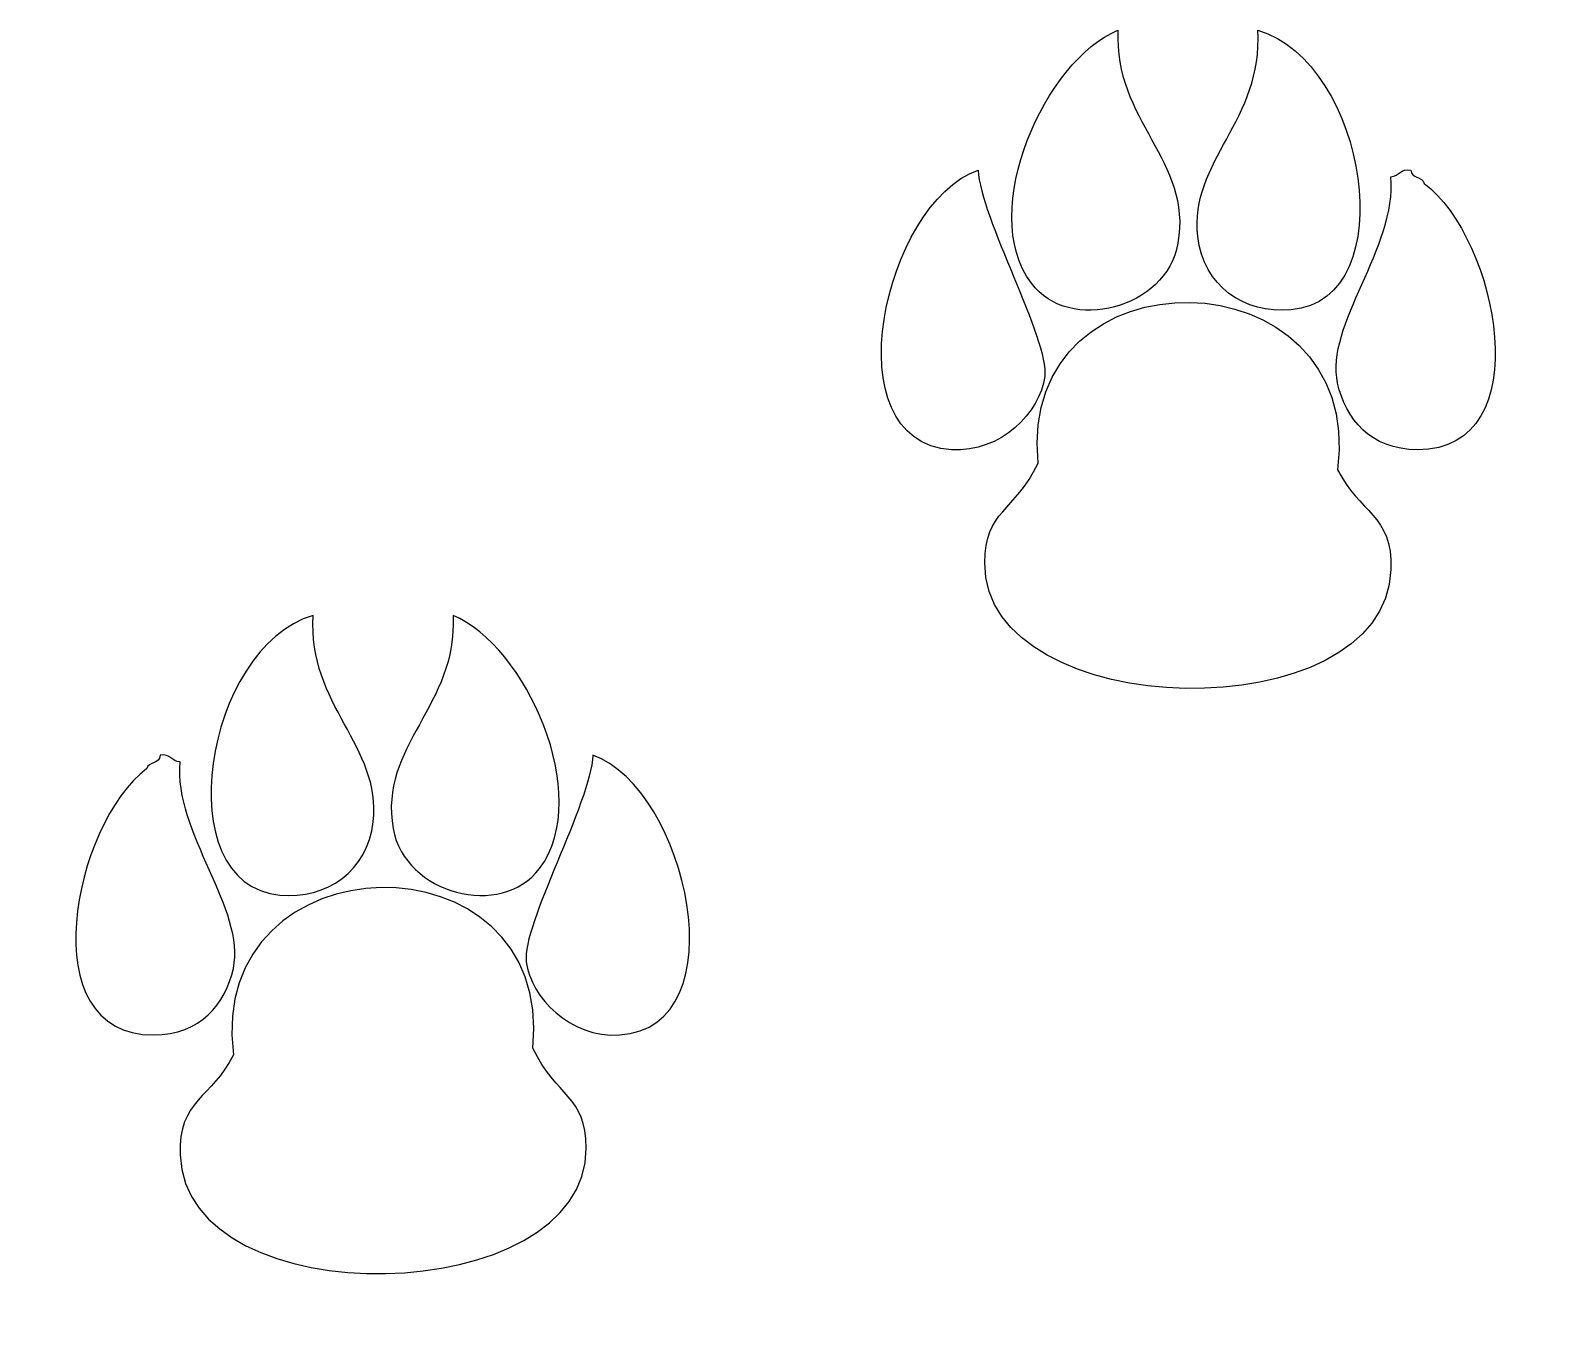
# Model space of a CAD drawing. Header units: centimetres. Extents: x -8.7 to 8.7, y -7.7 to 7.2.
import ezdxf

# ---------------------------------------------------------------- set-up
doc = ezdxf.new("R2010")
doc.units = ezdxf.units.CM
doc.header["$MEASUREMENT"] = 0
doc.layers.add('Camada 1', color=7, linetype='Continuous')

msp = doc.modelspace()

# ---------------------------------------------------------------- linework, layer by layer
at = {"layer": 'Camada 1'}
for points, knots in [([(3.83983, 7.1794), (3.00645, 6.83629), (2.21079, 5.10041), (2.84021, 4.25739), (2.84021, 4.25739), (3.27701, 3.67237), (4.39702, 3.95823), (4.5319, 4.71877), (4.5319, 4.71877), (4.70174, 5.67702), (3.78562, 6.13644), (3.83983, 7.1794)], [0, 0, 0, 0, 0.25, 0.25, 0.25, 0.25, 0.5, 0.5, 0.5, 0.5, 1, 1, 1, 1]), ([(5.45461, 7.1794), (5.52176, 6.13583), (4.66234, 5.67643), (4.76259, 4.79566), (4.76259, 4.79566), (4.82752, 4.22532), (5.29522, 3.90094), (5.8391, 3.94981), (5.8391, 3.94981), (7.15109, 4.06774), (6.71397, 6.81145), (5.45461, 7.1794)], [0, 0, 0, 0, 0.25, 0.25, 0.25, 0.25, 0.5, 0.5, 0.5, 0.5, 1, 1, 1, 1]), ([(7.22316, 5.56462), (7.09896, 5.58624), (7.09079, 5.49191), (6.99247, 5.48773), (6.99247, 5.48773), (7.06579, 4.67411), (6.22714, 3.77442), (6.37731, 3.10399), (6.37731, 3.10399), (6.46925, 2.69362), (6.74984, 2.33694), (7.30004, 2.33503), (7.30004, 2.33503), (8.72366, 2.33021), (8.2255, 4.77859), (7.37693, 5.41081), (7.37693, 5.41081), (7.35789, 5.49432), (7.22409, 5.46302), (7.22316, 5.56462)], [0, 0, 0, 0, 0.16666667, 0.16666667, 0.16666667, 0.16666667, 0.33333333, 0.33333333, 0.33333333, 0.33333333, 0.5, 0.5, 0.5, 0.5, 0.66666667, 0.66666667, 0.66666667, 0.66666667, 1, 1, 1, 1]), ([(2.22505, 5.56462), (1.13462, 5.17931), (0.52076, 2.42343), (1.91747, 2.33504), (1.91747, 2.33504), (2.48725, 2.299), (2.94133, 2.76721), (2.99401, 3.18089), (2.99401, 3.18089), (3.04738, 3.60015), (2.24863, 5.02051), (2.22505, 5.56462)], [0, 0, 0, 0, 0.25, 0.25, 0.25, 0.25, 0.5, 0.5, 0.5, 0.5, 1, 1, 1, 1]), ([(2.9171, 2.18126), (2.6445, 1.60936), (2.3047, 1.63942), (2.30194, 1.02784), (2.30194, 1.02784), (2.29339, -0.83938), (6.92934, -0.94286), (6.99247, 0.95095), (6.99247, 0.95095), (7.01382, 1.58886), (6.6225, 1.60667), (6.37731, 2.10437), (6.37731, 2.10437), (6.69281, 4.63393), (2.66688, 4.70153), (2.9171, 2.18126)], [0, 0, 0, 0, 0.2, 0.2, 0.2, 0.2, 0.4, 0.4, 0.4, 0.4, 0.6, 0.6, 0.6, 0.6, 1, 1, 1, 1]), ([(-5.45458, 0.42181), (-5.5217, -0.62176), (-4.66229, -1.08116), (-4.76254, -1.96193), (-4.76254, -1.96193), (-4.8275, -2.53227), (-5.29517, -2.85665), (-5.83908, -2.80778), (-5.83908, -2.80778), (-7.15107, -2.68987), (-6.71395, 0.05383), (-5.45458, 0.42181)], [0, 0, 0, 0, 0.25, 0.25, 0.25, 0.25, 0.5, 0.5, 0.5, 0.5, 1, 1, 1, 1]), ([(-3.83981, 0.42181), (-3.00643, 0.0787), (-2.21077, -1.65718), (-2.84019, -2.5002), (-2.84019, -2.5002), (-3.27702, -3.08522), (-4.397, -2.79936), (-4.53188, -2.03882), (-4.53188, -2.03882), (-4.70171, -1.08057), (-3.78559, -0.62115), (-3.83981, 0.42181)], [0, 0, 0, 0, 0.25, 0.25, 0.25, 0.25, 0.5, 0.5, 0.5, 0.5, 1, 1, 1, 1]), ([(-7.22316, -1.19299), (-7.09896, -1.17137), (-7.09079, -1.2657), (-6.9925, -1.26988), (-6.9925, -1.26988), (-7.06579, -2.0835), (-6.22717, -2.98319), (-6.37734, -3.65362), (-6.37734, -3.65362), (-6.46926, -4.06399), (-6.74987, -4.42067), (-7.30007, -4.42258), (-7.30007, -4.42258), (-8.72369, -4.4274), (-8.22553, -1.97902), (-7.37696, -1.3468), (-7.37696, -1.3468), (-7.35786, -1.26327), (-7.22406, -1.29457), (-7.22316, -1.19299)], [0, 0, 0, 0, 0.16666667, 0.16666667, 0.16666667, 0.16666667, 0.33333333, 0.33333333, 0.33333333, 0.33333333, 0.5, 0.5, 0.5, 0.5, 0.66666667, 0.66666667, 0.66666667, 0.66666667, 1, 1, 1, 1]), ([(-2.22503, -1.19299), (-1.1346, -1.5783), (-0.52072, -4.33418), (-1.91745, -4.42257), (-1.91745, -4.42257), (-2.48726, -4.45861), (-2.94133, -3.9904), (-2.99396, -3.57672), (-2.99396, -3.57672), (-3.04735, -3.15747), (-2.2486, -1.73708), (-2.22503, -1.19299)], [0, 0, 0, 0, 0.25, 0.25, 0.25, 0.25, 0.5, 0.5, 0.5, 0.5, 1, 1, 1, 1]), ([(-2.91707, -4.57635), (-2.6445, -5.14825), (-2.30469, -5.11819), (-2.30191, -5.72977), (-2.30191, -5.72977), (-2.29336, -7.59699), (-6.92931, -7.70047), (-6.99247, -5.80666), (-6.99247, -5.80666), (-7.0138, -5.16875), (-6.62248, -5.15094), (-6.37731, -4.65324), (-6.37731, -4.65324), (-6.69278, -2.12366), (-2.66685, -2.05609), (-2.91707, -4.57635)], [0, 0, 0, 0, 0.2, 0.2, 0.2, 0.2, 0.4, 0.4, 0.4, 0.4, 0.6, 0.6, 0.6, 0.6, 1, 1, 1, 1])]:
    msp.add_open_spline(points, degree=3, knots=knots, dxfattribs=at)

doc.saveas('drawing.dxf')
